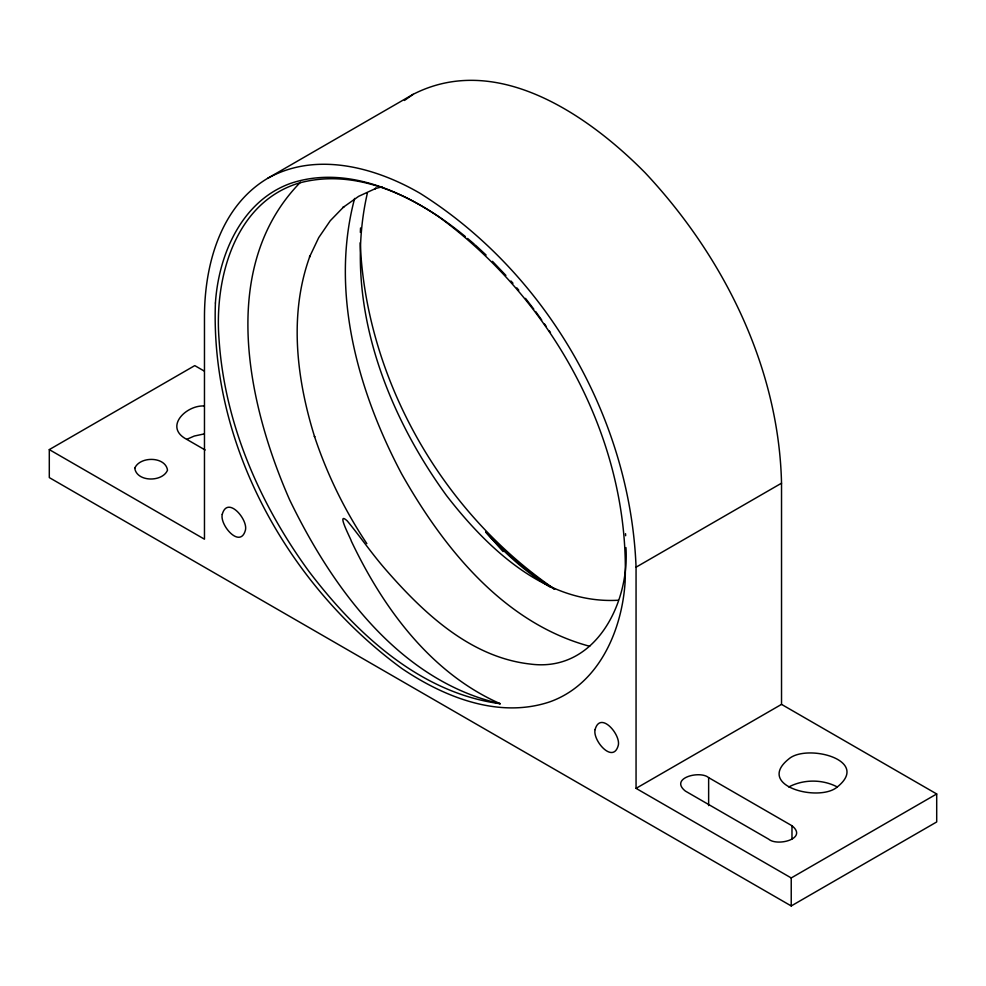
<?xml version="1.0" encoding="UTF-8"?>
<svg xmlns="http://www.w3.org/2000/svg" width="986" height="986" viewBox="0 0 986 986"><rect width="100%" height="100%" fill="white"/><g stroke="black" fill="none" stroke-linecap="round" stroke-linejoin="round"><path stroke-width="1.48" d="M49.3 449.604L204.472 539.194L204.472 318.022C204.262 265.85 220.051 206.653 267.674 178.318C316.038 151.24 375.185 167.164 420.258 193.429C546.281 272.777 630.35 418.372 636.056 567.184L636.056 788.356L791.228 877.947L936.7 793.964L936.7 821.954L791.228 905.949L49.3 477.594L49.3 449.604L194.772 365.609L204.065 370.97M267.674 178.318L413.146 94.323C496.463 51.703 587.853 114.733 645.164 172.796C723.613 256.483 778.829 367.149 781.528 483.189L781.528 704.374L936.7 793.964M625.937 547.587C629.66 603.309 595.162 672.797 530.172 664.046C470.421 657.28 423.672 613.144 385.945 569.883C372.19 554.206 360.457 536.914 347.195 520.855C335.413 510.095 351.361 539.749 351.238 540.944C382.975 607.844 430.672 673.081 500.272 703.721C419.839 692.985 356.008 633.357 308.791 571.214C259.404 503.415 224.377 422.92 218.991 338.555C214.393 278.533 234.582 202.66 298.869 183.1C359.138 166.683 419.999 199.258 465.392 236.591M367.359 193.157C343.14 299.054 384.454 410.164 446.485 495.539C487.577 548.61 545.973 604.43 618.296 600.24M360.358 232.413L360.543 227.951M354.627 198.42C329.891 291.548 357.708 390.789 401.585 473.785C443.54 548.13 503.809 623.214 589.714 646.286M300.533 182.163C217.832 266.614 247.203 403.101 289.576 499.705C332.27 588.013 399.392 680.734 500.272 703.721M404.433 100.461L413.146 94.323M837.287 786.964C871.23 759.873 806.56 743.419 788.8 758.961C754.857 786.052 819.526 802.505 837.287 786.964C822.497 779.162 803.602 779.162 788.8 786.964M636.056 567.184L781.528 483.189M636.056 788.356L781.528 704.374M203.929 405.973C186.095 405.123 163.516 427.172 186.711 439.349L194.316 436.034L203.929 433.976M382.063 186.835L374.729 188.72L376.097 188.277L358.621 196.35L342.931 207.528L344.003 206.567L330.285 220.704L318.737 237.601L309.505 257.026L310.072 255.744C288.651 314.14 296.515 378.797 314.67 436.946L314.411 436.182C326.995 474.143 344.644 510.354 366.841 543.619M708.638 777.634C700.109 770.165 669.063 778.065 685.356 791.068L768.698 839.185C777.227 846.654 808.261 838.753 791.98 825.75L708.638 777.634L708.638 805.624M186.711 439.349L205.162 449.998M550.015 586.99C525.784 572.299 504.622 552.998 485.728 531.984C506.36 553.565 529.063 573.334 554.403 589.221M554.65 589.123C441.938 512.19 366.213 379.413 360.173 242.778M467.598 238.464L474.217 244.084M475.326 245.021L486.11 255.054M492.47 261.327L505.904 275.427M503.082 551.556L485.728 531.984M510.958 281.01L512.979 283.241M516.849 287.887L518.784 290.204M525.501 298.364L533.783 309.123M535.632 311.502L541.708 320.056M544.321 323.716L546.059 326.156M549.362 330.926L550.459 332.529M625.531 533.697L625.642 535.718M791.98 825.75L791.98 839.012M791.228 877.947L791.228 905.949M215.416 302.998C210.191 445.376 288.232 585.339 401.783 668.459C444.255 697.188 498.756 718.991 549.892 701.822C598.798 684.296 621.895 630.793 625.099 582.208C630.337 439.83 552.296 299.855 438.745 216.735C396.273 188.006 341.772 166.215 290.623 183.371C241.73 200.91 218.633 254.4 215.416 302.998M222.257 514.335C219.545 525.057 240.239 549.227 245.428 530.135C248.139 519.412 227.446 495.243 222.257 514.335M595.088 729.591C592.389 740.313 613.07 764.483 618.271 745.391C620.983 734.669 600.289 710.499 595.088 729.591M134.762 468.214C136.783 482.154 162.468 482.339 167.509 470.186C165.488 456.247 139.802 456.062 134.762 468.214"/></g></svg>
